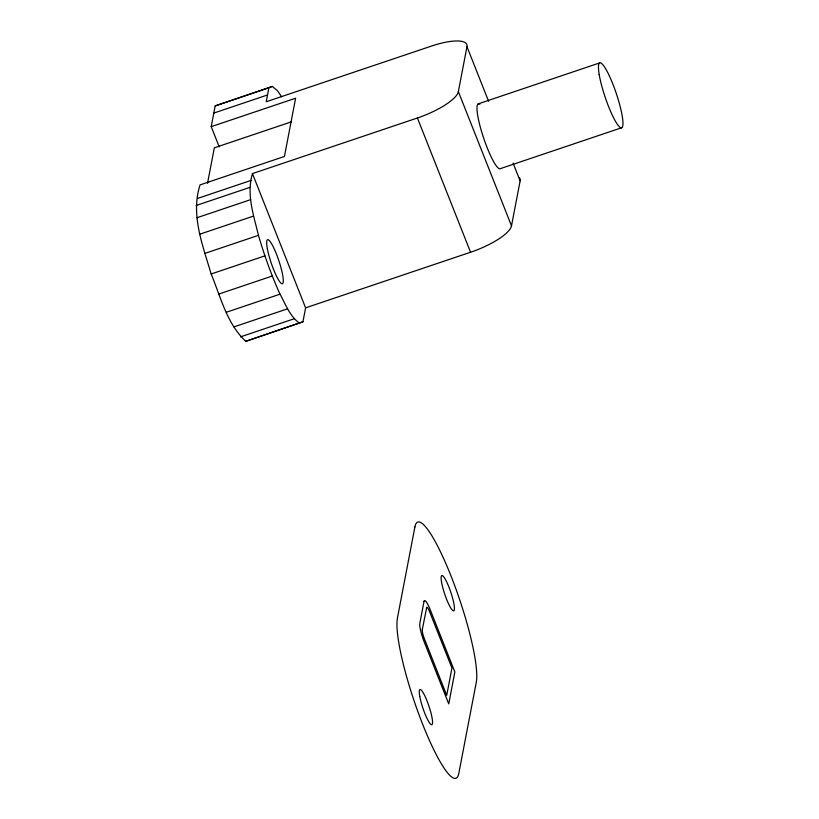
<?xml version="1.0" encoding="UTF-8"?>
<svg xmlns="http://www.w3.org/2000/svg" width="819" height="819" viewBox="0 0 819 819"><rect width="100%" height="100%" fill="white"/><g stroke="black" fill="none" stroke-linecap="round" stroke-linejoin="round"><path stroke-width="1.23" d="M219.216 146.847L211.22 126.658L215.162 105.917L272.317 86.404L277.6 90.848L281.603 96.816M488.615 101.321L466.973 46.673A41.093 11.742 -21.6 0 0 431.193 46.161L266.226 101.761L268.867 87.817L272.317 86.404M211.22 126.658L295.618 98.208L284.439 156.46L200.041 184.91C190.448 214.783 202.774 245.362 211.148 273.986C220.7 296.99 226.924 323.945 245.802 341.308L302.958 321.795L305.6 307.842L252.447 173.597L417.414 117.987A41.093 11.742 -21.6 0 0 458.353 91.615L466.973 46.673M207.535 183.261L214.332 147.819L291.492 121.806M299.508 323.208C289.762 316.216 285.636 304.289 280.026 294.175C271.365 275.133 264.332 255.405 258.466 235.329C253.634 215.295 246.273 194.134 252.447 173.597M305.6 307.842L470.567 252.242A41.093 11.742 -21.6 0 0 511.506 225.86L520.126 180.917A41.093 11.742 -21.6 0 0 519.492 177.877M245.802 341.308L302.958 321.795M215.162 105.917L268.867 87.817M213.82 113.083L267.526 94.973M197.44 198.485L251.146 180.385M478.132 103.89L599.61 62.94M196.048 205.538L249.764 187.428M196.888 217.762L250.594 199.662M199.867 234.173L253.573 216.073M204.75 253.44L258.466 235.329M621.836 127.692L500.348 168.642A34.244 5.866 71.4 0 1 482.626 134.94A34.244 5.866 71.4 0 1 479.852 104.238M211.148 273.986L264.865 255.876M218.54 294.144L272.246 276.044M226.31 312.274L280.026 294.175M233.845 326.914L287.551 308.814M240.52 336.865L294.226 318.755M513.073 163.104L520.126 180.917M458.353 91.615L511.506 225.86M417.414 117.987L470.567 252.242M422.297 629.535L422.256 630.661A8.026 1.372 71.4 0 0 423.904 637.571L446.713 695.341L451.955 668.028L429.095 610.472A8.026 1.372 71.4 0 0 426.74 607.268L422.297 629.535M414.885 527.037L397.399 618.181A87.06 14.916 71.4 0 0 422.645 724.231A87.06 14.916 71.4 0 0 458.824 773.32L476.31 682.176A87.06 14.916 71.4 0 0 451.064 576.126A87.06 14.916 71.4 0 0 414.885 527.037M424.017 601.412L419.799 623.443A15.09 2.59 71.4 0 0 424.17 641.82L448.74 703.879L454.862 671.979L430.292 609.92A15.09 2.59 71.4 0 0 424.017 601.412M419.768 696.437A18.571 3.184 71.4 0 0 431.193 724.62A18.571 3.184 71.4 0 0 426.812 700.358A18.571 3.184 71.4 0 0 419.768 696.437M441.523 581.92A18.571 3.184 71.4 0 0 452.876 610.585A18.571 3.184 71.4 0 0 448.955 587.131A18.571 3.184 71.4 0 0 441.523 581.92M267.352 248.7A23.29 3.993 71.4 0 0 281.716 283.691A23.29 3.993 71.4 0 0 275.911 252.754A23.29 3.993 71.4 0 0 267.352 248.7M599.191 74.498A34.244 5.866 71.4 0 0 620.106 127.344A34.244 5.866 71.4 0 0 612.878 84.111A34.244 5.866 71.4 0 0 599.191 74.498"/></g></svg>
